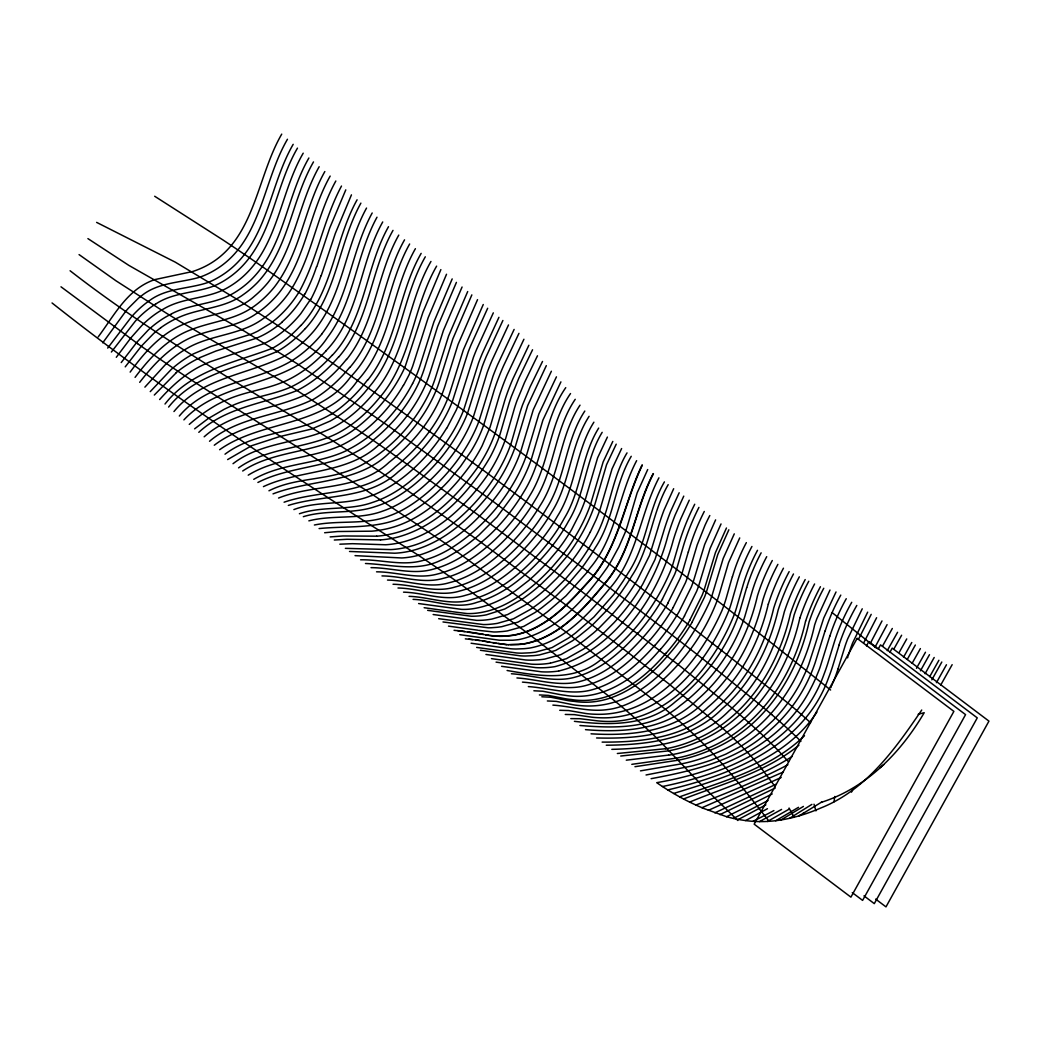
<?xml version="1.0" encoding="UTF-8"?>
<svg xmlns="http://www.w3.org/2000/svg" width="1041" height="1041" viewBox="0 0 1041 1041"><rect width="100%" height="100%" fill="white"/><g stroke="black" fill="none" stroke-linecap="round" stroke-linejoin="round"><path stroke-width="1.5" d="M834.817 796.456L833.984 801.869M688.257 552.016L682.141 572.927A91.413 54.692 -53 0 1 680.059 578.536L667.802 603.181M732.343 576.675L726.267 598.002A131.543 78.713 -53 0 1 723.885 605.407A99.507 59.545 -53 0 1 721.947 610.599C699.448 661.048 655.596 717.041 594.593 714.217A166.963 99.91 -53 0 1 585.693 713.475L568.763 710.561L559.733 710.287M847.582 657.847L847.934 656.676M746.657 587.644L740.177 610.013A132.936 79.545 -53 0 1 738.121 616.363C725.798 649.922 703.573 679.76 675.401 701.712C647.593 726.514 608.842 725.33 574.411 721.335M848.285 655.505L850.172 649.662A109.76 65.674 -53 0 1 852.644 642.896L867.66 612.16M768.258 604.196C759.071 643.572 739.266 680.996 707.932 707.164C678.042 735.532 635.583 738.954 596.584 737.965M839.085 645.147L832.605 666.344A144.478 86.455 -53 0 1 828.61 677.652C804.355 745.772 732.5 774.699 667.775 789.911M837.94 669.155L845.214 645.641A118.284 70.775 -53 0 1 847.634 638.966L862.247 608.803M829.768 636.22L820.152 666.995A123.632 73.976 -53 0 1 819.072 669.949L815.715 678.185A110.424 66.077 -53 0 1 810.757 688.491C781.635 746.423 717.21 772.266 656.741 782.663A402.685 314.018 -74.5 0 0 689.663 802.091A428.541 334.187 -74.5 0 0 703.651 808.415L726.579 816.704A221.993 173.118 -74.5 0 0 745.642 820.568C769.364 823.86 793.567 818.981 815.61 810.145A155.395 121.185 -74.5 0 0 820.633 808.063C866.216 790.028 895.208 749.039 921.714 710.027M825.045 630.989L815.077 662.961A128.681 76.995 -53 0 1 814.023 665.902C805.266 690.391 790.288 712.499 770.691 729.598C738.472 760.385 693.54 770.73 651.106 778.681M799.852 618.003C788.154 670.677 756.482 721.27 705.928 743.925A173.353 103.736 -53 0 1 668.647 755.141M805.604 620.943C793.867 674.36 761.14 725.382 709.611 747.568A181.993 108.902 -53 0 1 675.583 758.29M316.802 266.652L329.75 227.94L345.781 189.865M321.201 275.683L335.319 233.418L351.442 194.862M832.761 683.26L833.438 681.634A136.944 81.94 -53 0 0 837.914 669.155M409.647 243.997C385.612 286.587 385.521 340.55 350.492 377.037C317.999 422.06 255.396 413.641 214.277 445.236M415.398 248.682C391.455 290.712 391.26 343.764 357.623 380.433C325.339 427.721 262.527 419.276 219.638 449.712M421.15 253.379C398.065 293.523 397.207 343.465 367.707 380.108M425.301 256.802C403.7 294.551 401.41 340.368 377.089 376.53A116.019 69.422 -53 0 1 372.275 383.166L364.48 392.717A92.467 55.329 -53 0 1 330.127 421.071L311.662 429.035L285.143 435.32A267.381 159.989 -53 0 0 278.975 436.83L251.61 445.717L227.641 459.575M430.961 261.447C406.836 303.386 406.341 356.009 373.654 393.251C362.19 407.148 348.501 419.497 332.417 427.799C300.602 443.466 262.046 441.267 233.028 463.7M436.621 266.132C412.288 308.24 411.755 361.123 378.833 398.521C367.473 412.379 353.875 424.65 337.961 433.056C306.392 449.1 268.136 446.849 238.558 467.877M398.768 235.097C376.491 274.603 375.385 323.556 346.588 359.522M404.546 239.833C381.487 280.458 380.915 331.363 349.763 367.564M440.864 269.606L422.893 312.339L405.443 365.807A74.653 44.672 -53 0 1 403.153 370.973C391.963 393.563 375.437 413.628 355.241 428.749C322.463 454.214 276.828 448.15 242.696 471M446.524 274.251L428.163 317.739L412.77 365.872A87.197 52.18 -53 0 1 411.156 370.036A77.164 46.181 -53 0 1 408.892 375.189L403.518 385.43M832.306 684.353L831.824 685.446M388.501 226.691C365.3 267.745 365.365 319.925 332.17 355.423M393.004 230.373C370.232 270.673 369.776 321.279 338.728 357.024M452.184 278.91L433.876 321.968L420.252 364.884A108.641 65.01 -53 0 1 416.881 374.253A79.962 47.847 -53 0 1 414.63 379.418L412.639 383.53M456.413 282.384L437.701 326.314L424.845 366.992A116.085 69.461 -53 0 1 421.163 377.415C411.052 401.839 394.084 423.14 373.654 439.77C341.552 468.944 294.681 463.583 257.895 482.464M382.724 221.954C359.457 263.152 359.822 315.839 325.807 351.038M462.074 287.017L443.401 330.531L430.519 371.208A116.163 69.5 -53 0 1 426.875 381.631A81.406 48.706 -53 0 1 424.637 386.797C414.11 409.425 398.078 429.413 378.69 445.08C346.939 474.436 300.498 469.309 263.425 486.628M467.695 291.545L448.619 335.918L436.153 375.411A118.804 71.087 -53 0 1 432.535 385.834C418.118 419.783 392.041 449.439 359.093 466.355A128.798 77.073 -53 0 1 341.071 473.252M471.846 294.889L452.783 339.015L440.317 378.508A120.925 72.363 -53 0 1 436.713 388.944C426.914 413.329 410.349 434.604 390.518 451.664C359.327 483.831 311.74 478.951 273.028 493.876M477.533 299.652L458.053 344.467L445.639 383.882A118.153 70.697 -53 0 1 442.438 393.186C431.56 420.707 412.08 444.234 388.957 462.412C358.585 491.027 314.499 483.649 278.559 498.04M319.158 166.729C298.22 203.75 294.655 249.085 267.797 282.814A66.546 39.818 -53 0 1 254.681 295.995C235.357 313.796 207.771 313.796 184.699 323.751A110.099 65.882 -53 0 0 180.6 325.586C159.312 335.267 143.606 353.537 130.151 372.105M324.831 171.544C304.05 208.369 300.446 253.262 274.304 287.134A67.288 40.261 -53 0 1 257.674 303.608L255.696 305.13A61.9 37.047 -53 0 1 250.087 308.943C232.442 320.094 211.128 321.929 191.999 329.359C167.965 338.013 150.008 357.414 135.07 377.376M330.166 176.085C309.008 213.379 305.872 259.183 278.767 293.211A69.656 41.679 -53 0 1 262.306 309.32A67.535 40.417 -53 0 1 256.919 313.263C240.133 325.234 219.326 328.006 200.132 334.083C174.771 342.008 155.499 361.8 139.702 382.333M335.827 181.004C315.97 216.827 311.714 259.482 288.526 293.484A69.591 41.64 -53 0 1 269.437 313.875A67.04 40.118 -53 0 1 262.813 318.897C240.003 335.605 209.748 334.486 185.897 349.047A80.821 48.354 -53 0 0 164.972 365.066L144.894 387.135M341.487 186.04C323.66 219.339 317.726 257.4 299.873 290.556A65.531 39.207 -53 0 1 296.581 295.813A69.409 41.536 -53 0 1 276.659 318.468A65.557 39.233 -53 0 1 270.244 323.556L258.012 331.012A98.01 58.647 -53 0 1 251.193 334.161L210.92 346.445L193.548 353.81A86.065 51.503 -53 0 0 171.271 369.412L150.242 391.624M308.878 157.998C285.637 198.128 283.946 250.504 247.914 282.775A68.159 40.781 -53 0 1 235.149 292.248A65.414 39.142 -53 0 1 228.825 295.722C210.607 304.427 189.501 304.388 171.531 313.835M313.484 161.915C291.363 200.497 288.773 249.28 257.478 282.514A66.871 40.013 -53 0 1 243.308 294.59C224.153 308.787 199.039 307.954 177.985 317.791A82.161 49.161 -53 0 0 160.665 327.785M357.089 199.794C334.59 240.159 333.159 290.725 300.875 325.573M360.889 203.125C338.52 243.347 337.115 293.588 305.39 328.579M366.536 208.057C344.792 247.42 343.036 295.969 313.718 331.181A80.144 47.951 -53 0 1 284.011 356.347C247.329 374.877 201.759 377.48 173.964 411.546M372.184 212.989C351.064 251.493 348.904 298.39 321.955 333.732M376.998 217.205C356.009 255.513 354.044 302.176 327.486 337.466C293.822 388.709 223.659 377.258 183.893 419.887M303.204 153.183C279.287 194.186 278.09 249.02 238.779 280.159A70.033 41.913 -53 0 1 227.68 287.628A68.511 41.002 -53 0 1 221.095 290.946C202.501 298.806 181.199 298.442 163.567 308.969A70.619 42.252 -53 0 0 141.862 325.482L131.062 337.674L116.293 357.297M483.258 304.506L463.349 349.893L449.322 394.305A94.041 56.266 -53 0 1 448.19 397.428C437.558 424.949 418.144 448.398 395.359 466.81C365.001 495.932 320.784 489.582 284.089 502.204M293.185 144.322C268.981 185.884 267.55 242.137 226.157 272.378A70.853 42.395 -53 0 1 214.55 279.522A68.836 41.185 -53 0 1 207.575 282.605C188.421 289.021 166.56 287.98 149.631 300.485A66.793 39.974 -53 0 0 132.337 315.878M297.466 148.121C273.367 189.41 272.065 245.077 231.557 275.709A70.541 42.213 -53 0 1 220.171 282.996A68.745 41.133 -53 0 1 213.366 286.184C194.446 293.237 172.845 292.456 155.603 304.115M287.459 139.26C262.163 182.526 261.291 243.672 213.496 270.894A78.153 46.767 -53 0 1 198.883 277.466C179.677 282.892 157.959 282.475 141.68 295.657A46.325 27.717 -53 0 0 138.323 298.325L128.264 308.357A90.398 54.093 -53 0 0 125.688 311.35L102.76 342.814M487.669 308.253L471.105 344.766A191.661 114.679 -53 0 0 468.216 351.962L452.627 400.681A80.469 48.146 -53 0 1 450.558 405.847C439.081 431.885 420.304 454.318 398.104 471.937C367.941 500.07 324.714 494.046 288.344 505.419M831.343 686.526L830.848 687.62M493.317 312.847L476.778 349.008A188.278 112.662 -53 0 0 473.434 357.349L458.313 404.897A78.856 47.183 -53 0 1 456.257 410.063L446.693 428.45M858.747 638.758L871.2 614.359M853.334 788.453L851.46 792.162M281.734 134.12C255.448 179.195 254.733 245.559 200.171 268.708A86.234 51.595 -53 0 1 192.533 271.545L154.549 279.652A71.282 42.655 -53 0 0 150.516 281.239C126.013 291.636 113.352 316.659 98.205 336.881M498.925 317.323L482.412 353.224A186.209 111.426 -53 0 0 478.6 362.736L463.948 409.1A80.079 47.912 -53 0 1 461.918 414.266C450.623 440.122 432.47 462.698 410.883 480.708C399.419 490.155 386.445 497.949 372.262 502.517C348.748 510.936 322.957 505.679 299.405 513.747M502.894 320.472L486.381 356.191A185.688 111.114 -53 0 0 482.126 366.887L467.916 412.067A80.834 48.367 -53 0 1 465.913 417.233C454.709 443.063 436.726 465.691 415.242 483.766C403.374 493.564 390.089 502.009 375.294 506.59C352.014 514.527 326.718 509.465 303.321 516.687M508.502 324.948L492.016 360.407A184.361 110.32 -53 0 0 487.292 372.262L473.551 416.27A81.953 49.031 -53 0 1 471.56 421.423C460.499 447.227 442.737 469.933 421.423 488.099C409.816 497.793 396.946 506.316 382.528 511.17C358.846 519.94 333.003 514.644 308.852 520.851M863.848 642.557L876.613 617.716M514.124 329.424L497.65 364.623A182.058 108.941 -53 0 0 492.913 376.465L479.185 420.46A84.243 50.41 -53 0 1 477.22 425.639C466.355 451.443 448.71 474.162 427.604 492.432C416.257 502.022 403.791 510.637 389.724 515.724C365.664 525.315 339.236 519.888 314.382 525.015M518.952 333.354L503.519 365.911A176.241 105.453 -53 0 0 499.563 375.32L498.639 377.688A199.833 119.572 -53 0 0 494.41 389.516L483.766 424.845A86.429 51.712 -53 0 1 480.708 432.705A90.931 54.405 -53 0 1 470.987 451.3L460.603 466.355L449.387 480.031A107.223 64.165 -53 0 1 444.13 485.64L436.765 492.744A122.057 73.039 -53 0 1 415.177 509.609M523.922 339.249L507.175 374.799A181.03 108.316 -53 0 0 499.186 396.244L490.038 427.239L482.113 445.847A100.847 60.339 -53 0 1 471.261 463.974C449.569 494.332 420.03 523.116 381.943 529.83A166.3 99.507 -53 0 1 371.663 531.183L337.57 531.522L324.636 532.745M528.854 345.261L512.849 379.002A167.341 100.131 -53 0 0 504.781 400.434L495.698 431.455A96.982 58.036 -53 0 1 491.729 441.8A99.442 59.506 -53 0 1 483.388 458.248A97.49 58.335 -53 0 1 477.077 468.216C455.555 498.288 426.602 526.98 389.074 534.436A156.124 93.417 -53 0 1 376.712 536.206M532.55 349.763L518.899 378.091L511.391 396.439A147.484 88.251 -53 0 0 508.984 403.57L499.94 434.604A101.12 60.508 -53 0 1 489.999 457.35C469.361 492.731 438.43 525.913 397.831 537.065A149.839 89.656 -53 0 1 380.538 539.915M870.146 643.676L882 620.943M537.481 355.775L524.495 382.528L517 400.642A132.077 79.025 -53 0 0 514.592 407.773L505.601 438.808A102.317 61.224 -53 0 1 503.337 445.014A103.449 61.9 -53 0 1 493.395 465.626A100.261 59.988 -53 0 1 487.162 475.633C466.81 504.664 439.523 531.665 404.598 541.554A142.344 85.18 -53 0 1 385.677 544.768L352.405 543.688L339.847 544.196M874.961 647.32L887.075 624.639M542.517 361.448L530.077 386.914L522.595 404.832A121.576 72.753 -53 0 0 520.188 411.963L511.235 443.011A102.525 61.354 -53 0 1 507.253 453.355L505.405 457.506A112.454 67.288 -53 0 1 467.969 510.025C451.885 525.718 433.329 539.967 411.364 546.057A135.89 81.315 -53 0 1 390.843 549.596L345.378 548.347M546.317 365.638L527.67 405.6L515.451 446.16A104.738 62.668 -53 0 1 511.469 456.505A107.796 64.503 -53 0 1 495.802 484.989L490.22 492.757A128.837 77.086 -53 0 1 485.744 498.483C467.292 520.604 444.364 540.695 416.426 549.414A131.804 78.869 -53 0 1 394.695 553.213L349.516 551.47M590.195 532.25L596.051 519.849A109.799 65.7 -53 0 0 600.241 508.763L612.043 468.918L621.62 448.541M551.379 371.234L533.265 409.79L521.086 450.35A108.29 64.802 -53 0 1 508.945 477.181A104.881 62.759 -53 0 1 502.816 487.214C482.621 516.922 454.969 544.027 419.991 554.879A127.275 76.149 -53 0 1 401.761 557.963L355.046 555.634M689.246 500.187L680.58 519.277A214.888 128.577 -53 0 0 677.782 526.655L675.362 533.604A180.731 108.147 -53 0 0 673.176 540.526C658.237 596.363 617.794 656.611 558.679 671.029M556.441 376.842L538.861 413.98L526.72 454.553A110.997 66.416 -53 0 1 518.952 473.2C504.182 502.595 481.632 528.047 454.214 546.213A104.673 62.629 -53 0 1 424.181 560.11C403.27 566.629 381.748 559.433 360.576 559.798M683.755 496.128L675.088 515.126A192.182 114.991 -53 0 0 667.736 536.388C653.332 591.561 612.615 651.263 554.957 666.63A149.292 89.331 -53 0 1 535.647 667.606L496.063 662.128M679.174 492.757L670.508 511.678A188.538 112.818 -53 0 0 663.208 532.927L655.049 559.433L642.778 584.079A135.642 81.159 -53 0 1 614.021 622.7L604.977 631.77A120.431 72.063 -53 0 1 583.168 649.259L566.369 658.706L550.338 663.195M715.609 519.875L704.692 544.391L693.332 581.49A92.74 55.498 -53 0 1 691.263 587.098L679.018 611.757A130.737 78.231 -53 0 1 655.453 644.808M673.67 488.71L663.963 510.22A187.328 112.09 -53 0 0 657.769 528.776L649.61 555.295L637.339 579.928A146.195 87.483 -53 0 1 632.368 587.957L629.753 591.913A131.947 78.947 -53 0 1 610.234 616.584L599.486 627.606A113.911 68.159 -53 0 1 593.435 633.058L584.834 639.994A133.248 79.741 -53 0 1 577.69 645.121L561.008 654.581L544.82 659.083A162.747 97.386 -53 0 1 538.926 659.799L533.018 660.15A143.58 85.922 -53 0 1 525.51 659.968L485.939 654.464M560.917 381.878L542.921 420.07L531.079 460.096A109.943 65.778 -53 0 1 522.582 479.667L520.773 483.076A103.501 61.94 -53 0 1 515.516 492.042L496.934 517.13L478.899 535.126A140.834 84.269 -53 0 1 459.198 550.142L446.927 557.403A91.673 54.861 -53 0 1 440.72 560.318C416.921 572.056 390.427 564.495 365.469 563.493M668.179 484.651C651.549 513.265 650.339 548.021 631.9 575.79A147.328 88.16 -53 0 1 626.929 583.806L621.62 591.665A118.531 70.931 -53 0 1 615.869 599.356L609.701 606.864A150.359 89.968 -53 0 1 604.756 612.433L593.969 623.442A113.144 67.704 -53 0 1 587.931 628.881L579.33 635.817A141.082 84.412 -53 0 1 572.199 640.957L555.634 650.456L539.29 654.958A171.258 102.473 -53 0 1 533.369 655.661L525.549 656.012A138.765 83.033 -53 0 1 519.98 655.791L480.408 650.274M721.036 523.935L710.066 548.503L698.745 585.628A93.456 55.928 -53 0 1 696.676 591.236L684.431 615.895M882.521 646.149L892.319 628.465M664.418 481.879C647.749 510.441 646.656 545.224 628.165 572.94A148.173 88.667 -53 0 1 623.208 580.969L617.886 588.829A114.757 68.667 -53 0 1 613.63 594.593L593.864 617.04L575.569 632.954A147.262 88.121 -53 0 1 568.438 638.107L551.951 647.632L535.503 652.147A177.438 106.182 -53 0 1 529.57 652.824L521.762 653.175A136.384 81.614 -53 0 1 516.193 652.928L476.635 647.411M726.462 527.995L715.44 552.615L704.171 589.766A94.276 56.409 -53 0 1 702.089 595.387L689.858 620.033M739.722 537.924L728.557 562.647L719.383 593.851A106.013 63.436 -53 0 1 717.015 600.943C702.857 638.016 677.509 670.885 645.303 694.074A93.404 55.889 -53 0 1 617.951 707.451L613.787 708.531A84.972 50.84 -53 0 1 607.775 709.533C589.193 712.304 571.158 706.279 552.888 705.121M642.037 465.015C623.299 504.221 618.133 550.585 586.786 583.337C566.798 605.589 543.61 629.896 512.875 635.166A196.84 117.789 -53 0 1 508.112 635.726L502.595 636.103A136.957 81.953 -53 0 1 499.316 636.155L494.098 635.921M642.284 465.21C623.546 504.43 618.367 550.767 587.033 583.52C567.046 605.771 543.857 630.104 513.122 635.361A199.065 119.116 -53 0 1 508.372 635.921L502.842 636.298A135.837 81.289 -53 0 1 499.563 636.35L490.389 635.504M658.927 477.832C640.072 513.76 637.391 556.974 609.649 588.516C588.855 614.099 563.793 641.711 529.973 648.023A187.653 112.285 -53 0 1 524.026 648.686L516.219 649.011A132.949 79.545 -53 0 1 510.663 648.764L471.105 643.234M728.856 529.791L717.796 554.424L706.54 591.587A94.796 56.721 -53 0 1 704.471 597.209L692.239 621.854M636.637 460.656C618.393 495.152 616.194 536.857 590.325 567.761A104.803 62.707 -53 0 1 586.018 573.513L565.966 595.868L547.501 611.744A151.674 90.762 -53 0 1 540.331 616.884L523.766 626.383L507.344 630.911A180.483 108.004 -53 0 1 502.621 631.51L497.077 631.926A129.865 77.698 -53 0 1 493.785 631.991L479.029 630.404M653.188 473.59C634.307 509.465 631.744 552.693 603.962 584.183C583.038 609.662 558.054 637.482 524.183 643.728A198.766 118.934 -53 0 1 518.223 644.366L510.428 644.665M653.436 473.772C634.568 509.661 631.991 552.875 604.209 584.365C583.298 609.857 558.301 637.678 524.443 643.911A198.232 118.622 -53 0 1 518.483 644.548L508.542 644.626M734.282 533.851L723.17 558.523L711.953 595.725A95.98 57.437 -53 0 1 709.884 601.347C686.826 651.679 642.193 711.68 579.967 705.564A156.059 93.378 -53 0 1 572.979 704.744L556.31 701.374L547.358 700.957M887.244 650.664L897.563 632.29M631.236 456.296C614.359 484.82 613.891 519.953 595.244 547.748A130.281 77.958 -53 0 1 590.299 555.79L584.938 563.623A106.091 63.488 -53 0 1 580.618 569.388L569.544 582.387L556.805 595.257A116.41 69.656 -53 0 1 550.676 600.683L541.971 607.593A139.39 83.41 -53 0 1 534.749 612.707L517.963 622.128L501.814 626.656A164.4 98.374 -53 0 1 497.117 627.294L491.56 627.736A125.922 75.342 -53 0 1 488.255 627.814L442.998 621.958M866.476 645.901L868.832 641.646L965.567 714.633L862.599 900.387L852.28 892.605M878.162 649.142L880.517 644.886L977.265 717.874L874.297 903.64L863.978 895.846M889.86 652.395L892.215 648.14L988.95 721.127L885.982 906.88L875.663 899.099M647.697 469.556L637.144 492.887L627.489 525.614A96.8 57.932 -53 0 1 625.055 532.719L618.835 546.98L611.262 560.891A147.406 88.199 -53 0 1 607.046 567.709C585.328 598.432 557.39 631.471 518.938 639.577A201.108 120.34 -53 0 1 512.666 640.228L499.355 640.228L459.81 634.672M829.989 590.026L816.899 618.562A182.917 109.448 -53 0 0 814.622 625.016C802.897 678.12 770.952 728.882 719.799 751.368A188.772 112.962 -53 0 1 715.362 753.307A217.751 130.294 -53 0 1 682.154 763.73L640.488 770.861M627.02 452.887C610.651 480.031 610.156 513.447 593.383 540.474A125.441 75.056 -53 0 1 586.109 552.563L583.481 556.519A109.539 65.544 -53 0 1 576.415 566.161L565.315 579.16L552.55 592.017A124.764 74.653 -53 0 1 530.389 609.414L513.421 618.809L497.494 623.338A153.938 92.115 -53 0 1 492.822 624.001L490.012 624.288A124.165 74.288 -53 0 1 483.362 624.561L438.677 618.692M836.027 591.965L823.756 618.016L808.714 664.392A113.651 68.003 -53 0 1 805.851 671.536L801.401 681.022A98.414 58.882 -53 0 1 772.903 720.632L761.218 731.446A119.234 71.348 -53 0 1 740.606 746.397L725.876 754.139L711.289 760.06A280.901 168.082 -53 0 1 690.938 766.189L646.045 774.985M901.61 635.231L894.896 647.19A143.177 85.674 -53 0 0 893.868 648.907M899.359 652.108L906.75 638.927M903.536 657.222L911.786 642.492M907.218 659.513L915.351 645.017M912.163 663.26L920.387 648.595M916.47 668.283L925.475 652.226M920.439 670.82L929.496 654.672M925.085 673.735L934.193 657.483M929.717 676.65L938.891 660.28M931.825 679.825L941.806 662.024M936.419 682.675L946.464 664.757M940.674 685.134L952.151 664.678M616.22 444.169L606.565 464.676L594.814 504.612A114.25 68.368 -53 0 1 592.303 511.56A113.976 68.199 -53 0 1 565.653 557.911L556.141 569.089A148.473 88.849 -53 0 1 550.897 574.684L541.632 583.715A119.637 71.582 -53 0 1 522.114 599.2L504.703 609.037L486.433 614.828A120.366 72.024 -53 0 1 471.157 616.22L427.63 610.351M612.811 441.423L603.116 461.996L590.416 504.82A116.657 69.799 -53 0 1 579.238 529.609A111.673 66.819 -53 0 1 562.231 555.295L552.732 566.473A137.893 82.512 -53 0 1 536.284 582.817C520.955 596.246 503.232 608.152 482.946 612.147A117.191 70.124 -53 0 1 467.11 613.565L452.601 611.744M662.388 599.043L674.646 574.398A90.801 54.34 -53 0 0 676.728 568.789L682.844 547.878A167.328 100.118 -53 0 1 698.914 507.409M673.228 607.332L685.472 582.687A92.089 55.108 -53 0 0 687.554 577.065L697.21 544.898L705.017 525.302A132.623 79.363 -53 0 1 709.806 515.529M607.41 437.064L597.638 457.767L584.99 500.669A120.353 72.011 -53 0 1 580.006 513.109L571.587 529.557A109.995 65.817 -53 0 1 556.844 551.144L548.958 560.526A136.618 81.758 -53 0 1 528.646 580.553L515.334 590.846A103.28 61.796 -53 0 1 510.116 594.255M310.595 299.353L300.771 313.666A76.11 45.544 -53 0 1 263.763 343.699L210.074 361.8A168.551 100.847 -53 0 0 204.999 364.064C187.172 371.884 172.52 385.183 159.65 399.536M602.166 432.34C585.354 459.758 585.302 493.824 568.425 521.346C559.121 538.483 546.798 553.851 532.875 567.462C517.13 582.856 498.626 596.207 477.207 602.271C455.958 609.974 434.448 600.097 413.082 599.369M598.679 428.072C581.372 455.763 581.399 490.376 564.3 518.288C554.97 535.399 542.66 550.78 528.75 564.391C513.005 579.785 494.475 593.123 473.056 599.135C451.846 606.708 430.388 596.987 409.061 596.337M593.89 422.191C575.608 450.974 575.829 487.227 557.508 516.115C548.034 532.758 535.881 547.813 522.127 561.086C506.199 576.415 487.422 589.596 465.795 595.231C445.093 601.945 424.299 592.615 403.531 592.16M589.102 416.322C570.169 445.496 570.442 482.477 551.834 511.899C542.309 528.516 530.194 543.61 516.401 556.87C500.461 572.121 481.723 585.341 460.096 590.911C439.458 597.456 418.716 588.373 398 587.996M584.808 411.052C565.302 440.59 565.601 478.209 546.733 508.125C537.169 524.716 525.093 539.85 511.261 553.07C495.308 568.269 476.609 581.529 454.982 587.02C434.409 593.448 413.706 584.561 393.043 584.261M565.744 387.655C543.923 418.911 544.04 459.224 524.144 491.352C514.579 507.488 502.946 522.478 489.27 535.334C473.135 550.129 454.735 563.584 433.264 569.167C412.678 575.218 391.754 567.657 371.012 567.657M570.52 393.537C549.258 424.338 549.466 464 529.817 495.568C520.071 512.068 508.125 527.345 494.163 540.487C478.04 555.387 459.367 568.607 437.78 573.929C417.467 579.707 396.959 571.86 376.543 571.821M575.231 399.302C554.528 429.686 554.788 468.684 535.386 499.706C525.705 516.232 513.72 531.457 499.81 544.638C483.805 559.707 465.145 572.966 443.505 578.275C423.075 584.326 402.49 576.05 381.982 575.92M580.019 405.17C559.564 435.815 560.058 475.086 539.889 505.939C530.429 521.684 518.86 536.193 505.536 548.854C489.556 563.975 470.922 577.287 449.283 582.7C428.775 588.972 408.111 580.331 387.512 580.084M816.951 712.057C785.031 760.464 725.85 777.302 673.644 793.463M107.691 348.084L132.272 315.813M111.374 352.027L135.421 321.044A68.394 40.924 -53 0 1 155.59 304.05M121.224 362.567L136.813 342.294L148.329 329.945A74.041 44.295 -53 0 1 171.518 313.953M125.232 366.848L141.472 346.041L153.587 333.562A63.293 37.879 -53 0 1 158.18 329.724L160.678 327.837M154.302 395.046L176.215 372.795M649.597 640.28C632.681 659.578 612.485 677.886 587.293 685.095C565.757 691.601 543.949 683.534 522.452 682.128M655.362 644.704C638.471 664.002 618.263 682.245 593.11 689.48C571.613 695.935 549.791 688.049 528.36 686.592M660.749 648.829C637.456 676.806 603.077 702.037 564.703 695.232A185.819 111.192 -53 0 1 559.538 694.477L542.803 691.237L533.877 690.769M666.149 652.967C643.039 680.658 609.167 705.733 571.119 699.487A171.01 102.33 -53 0 1 565.055 698.68L548.334 695.388L539.407 694.946M638.003 632.928C620.983 652.056 600.644 670.261 575.387 677.066C554.072 683.26 532.654 675.036 511.404 673.761M165.012 404.025C191.232 370.31 234.212 362.815 271.636 348.566M168.616 407.057C195.487 373.212 239.508 367.707 276.633 351.702M804.498 735.74C770.366 768.857 723.04 781.218 679.617 796.846M179.312 416.036C208.057 381.826 255.279 382.281 291.389 360.993A82.343 49.278 -53 0 0 322.033 333.81M883.692 764.693L879.931 767.777M194.615 428.84L208.031 418.677L224.101 409.334A138.024 82.59 -53 0 1 230.985 406.133C250.191 397.311 271.701 395.489 290.986 386.966A96.397 57.684 -53 0 0 332.066 355.293M198.805 432.327C225.975 407.109 263.854 403.713 296.815 390.635A95.212 56.969 -53 0 0 338.598 356.894M204.166 436.804C232.221 411.715 271.259 409.972 304.271 395.346A93.963 56.227 -53 0 0 346.432 359.379M798.928 745.2C765.538 772.474 723.027 783.782 683.547 798.967M209.527 441.267C238.701 416.608 278.546 416.023 311.714 400.043M792.175 756.404C760.659 777.041 724.198 787.816 689.663 802.077M789.833 818.161L811.889 804.381M415.177 509.596C387.369 530.546 351.351 525.289 319.093 528.568M780.971 819.983L803.418 806.424M821.804 801.986L799.15 815.832M225.012 454.188C256.294 430.688 297.973 433.785 330.856 414.279M799.982 815.337L801.102 814.648M802.702 813.685L803.561 813.164M798.512 807.322L775.675 820.776M789.182 809.117L767.438 821.479M781.583 809.417L759.54 821.596M745.642 820.581L767.464 808.701M787.894 764.771C758.264 780.399 727.112 793.099 695.882 805.018M773.892 810.562L772.89 811.108A169.319 101.315 -53 0 1 768.752 813.32L753.072 821.31M248.226 475.164C276.19 457.871 310.348 458.717 339.991 445.925A99.637 59.623 -53 0 0 403.335 385.365M738.433 819.449L765.877 804.862M733.45 818.434L768.037 800.516M253.757 479.341C282.41 462.594 317.271 464.689 346.848 450.454M726.579 816.704L772.201 793.945M783.313 771.993L701.998 807.712M719.878 814.635L775.22 788.037M781.192 777.445L708.374 810.353M714.829 812.852L776.079 784.25M199.885 357.61L215.916 351.038L257.439 337.896M268.955 490.792C291.415 479.354 317.258 480.083 341.071 473.291M711.693 749.65C764.055 727.672 797.146 676.077 809.026 622.115A148.199 88.68 -53 0 1 823.756 588.269M821.18 802.377C866.216 788.193 900.777 752.669 924.2 712.708L918.188 714.269M371.936 495.347C347.082 506.082 318.949 500.044 293.874 509.583M662.453 786.515C728.999 773.021 799.54 742.845 824.108 673.982A149.774 89.617 -53 0 0 827.647 663.859L834.518 641.451A143.541 85.896 -53 0 1 851.733 602.297M677.717 760.268L634.958 766.697M675.609 758.225L631.809 764.341M665.563 748.713L617.352 753.502M668.66 755.089L626.279 760.177M330.166 536.909L342.957 535.972L376.725 536.18M334.304 540.019L346.991 539.29L380.538 539.889M620.735 756.026L667.945 750.938A167.393 100.157 -53 0 0 701.868 740.047C751.836 717.639 782.272 666.839 794.101 615.049A153.717 91.972 -53 0 1 808.766 581.242M611.822 749.351C653.488 748.388 698.381 742.155 728.986 710.847C758.264 685.355 775.129 649.037 784.289 611.913A155.096 92.805 -53 0 1 799.332 576.818M606.278 745.213C647.411 744.94 691.797 739.578 722.207 708.739C751.394 683.26 769.286 647.411 778.134 610.117A153.886 92.076 -53 0 1 793.476 573.968M602.127 742.103C643.078 742.389 687.385 737.496 717.665 706.696C746.748 681.178 764.966 645.511 773.71 608.178A151.778 90.814 -53 0 1 789.143 571.626M591.041 733.814C630.404 736.143 673.28 732.291 703.052 703.156C734.009 676.728 753.71 639.369 762.858 600.058A143.19 85.674 -53 0 1 777.887 564.365M585.484 729.65C625.862 732.981 667.684 729.65 698.03 699.097C728.674 672.408 748.349 635.192 757.445 595.907A139.611 83.54 -53 0 1 772.292 560.513M579.941 725.486C614.151 728.258 652.069 729.507 680.046 705.681C708.804 684.21 731.055 654.099 743.482 620.488A120.392 72.037 -53 0 0 744.888 616.246L752.044 591.782A136.124 81.445 -53 0 1 766.71 556.675M570.793 718.615L579.915 718.706L597.287 720.84A194.133 116.163 -53 0 0 601.737 721.205C665.615 725.785 713.358 667.658 734.608 613.67A132.871 79.506 -53 0 0 736.664 607.319L743.131 584.938A130.867 78.309 -53 0 1 757.497 550.312M565.263 714.451L574.333 714.633L591.483 717.145A176.892 105.844 -53 0 0 598.627 717.73C661.842 721.023 707.958 662.753 729.247 609.545A134.836 80.677 -53 0 0 731.615 602.14L737.731 580.813A127.887 76.527 -53 0 1 751.927 546.473M541.827 696.78L550.767 697.223L567.475 700.528A168.434 100.782 -53 0 0 574.437 701.4C612.186 707.203 645.563 682.18 668.517 654.789A131.166 78.478 -53 0 0 692.343 621.893M516.935 677.951C538.444 679.331 560.266 687.515 581.815 680.957C606.63 673.904 626.643 655.999 643.39 637.053A132.298 79.168 -53 0 0 667.945 603.233M507.097 670.495C538.939 675.947 574.32 682.375 601.516 659.161C632.16 637.131 655.752 605.784 670.43 571.171A91.335 54.653 -53 0 0 672.499 565.549L678.615 544.651A173.079 103.566 -53 0 1 694.724 504.247M501.58 666.318L541.164 671.783A148.863 89.071 -53 0 0 558.679 671.042M491.456 658.641L531.027 664.132A150.646 90.138 -53 0 0 550.351 663.182M418.612 603.546L461.579 609.375A110.671 66.221 -53 0 0 510.129 594.385M508.789 644.821L497.962 643.468M424.142 607.71L451.599 611.561M433.16 614.515L476.7 620.371A126.742 75.837 -53 0 0 491.977 619.044L507.618 614.541L524.807 605.263A121.628 72.779 -53 0 0 547.085 587.866L556.323 578.822A153.027 91.569 -53 0 0 561.554 573.227L571.028 562.023A115.226 68.953 -53 0 0 590.143 532.237M448.515 626.135L478.027 630.234M465.34 638.862L472.64 639.629M454.045 630.312L464.806 631.497M506.915 644.73L496.258 643.182M468.879 639.109L479.55 640.501M457.585 630.573L483.818 634.568M493.109 635.986L486.759 634.945M475.854 639.851L489.738 642.154M467.995 631.77L483.571 634.372M489.426 635.517L485.561 634.737M482.712 640.827L494.813 643.065M485.809 634.919L484.559 634.555M496.505 643.377L492.861 642.57M96.618 222.384L175.2 262.111L237.908 299.821A554.684 102.031 29 0 1 279.964 326.991C454.865 446.108 624.899 572.576 790.08 704.796A488.697 89.89 29 0 1 810.588 722.753M154.68 196.255L223.099 240.042A626.747 115.291 29 0 1 258.806 264.193C453.303 400.733 645.225 541.307 830.614 690.014M70.098 270.751C149.683 332.73 237.348 382.763 323.413 434.956A399.093 73.417 29 0 1 336.373 443.141L361.487 459.406A558.809 102.799 29 0 1 401.735 486.472L480.916 542.244L568.763 607.124L668.27 683.39L720.984 726.865M137.568 343.608L61.003 286.809M87.912 238.61L128.837 265.377L244.284 331.116L296.88 363.543L387.434 425.301L492.94 501.346C586.851 571.015 681.738 639.603 771.654 714.451M79.064 254.59L115.954 280.771L166.508 313.263A287.837 52.948 29 0 0 179.872 321.396L280.315 380.251A263.867 48.537 29 0 1 293.731 388.384L356.556 429.113A708.869 130.398 29 0 1 387.981 450.623L476.752 513.955L578.236 588.907L678.914 665.16L733.554 709.285A742.077 136.501 29 0 1 741.752 716.351L757.236 730.144A418.599 77.008 29 0 1 764.393 736.833L773.255 745.486A480.851 88.446 29 0 1 779.384 751.771L788.492 761.739M52.05 302.97C168.121 394.864 292.105 475.737 417.259 554.541A506.538 93.183 29 0 1 456.765 581.425L528.073 633.462L612.017 698.68A481.306 88.537 29 0 1 639.877 722.441L652.082 733.632A404.35 74.379 29 0 1 658.823 740.138L704.093 787.53L737.861 820.503M832.136 612.589L876.314 648.036M687.919 728.934C718.316 756.495 743.768 788.831 768.909 821.089M758.759 764.901L774.985 786.397M789.065 808.037L794.218 817.367M814.01 804.212L815.936 810.874M771.485 714.386A379.497 69.812 29 0 1 800.893 741.361M721.153 726.93A410.74 75.551 29 0 1 758.59 764.823M137.477 343.582A446.576 82.148 29 0 0 209.957 392.002L365.964 490.194L442.75 541.632A550.494 101.263 29 0 1 454.11 549.596L566.564 632.447L663.624 707.828A387.382 71.256 29 0 1 687.932 728.947M300.771 325.443A77.594 46.429 -53 0 1 271.649 348.67M320.992 275.709A119.39 71.439 -53 0 1 310.843 299.405M176.163 372.626A93.963 56.227 -53 0 1 199.872 357.779M282.189 322.137A77.489 46.364 -53 0 1 257.452 337.739M282.111 321.942A69.513 41.601 -53 0 0 302.879 297.049A66.416 39.74 -53 0 0 304.766 293.913M316.529 266.691A122.656 73.391 -53 0 1 305 293.965M305.325 328.501A78.478 46.962 -53 0 1 276.633 351.767M189.267 424.403A125.779 75.264 -53 0 1 216.918 404.702L219.091 403.57A109.305 65.401 -53 0 1 225.324 400.512C243.724 391.858 264.349 389.907 283.048 382.086A95.824 57.346 -53 0 0 325.859 351.116M349.594 367.408A92.662 55.446 -53 0 1 311.727 400.304M367.512 379.965A95.486 57.138 -53 0 1 330.895 414.591M412.561 383.517A100.144 59.923 -53 0 1 346.861 450.206M446.472 428.371A111.999 67.014 -53 0 1 371.91 495.62M673.332 607.358A130.789 78.27 -53 0 1 649.701 640.397M688.335 552.003A161.446 96.605 -53 0 1 704.276 511.456M662.505 599.082A131.895 78.921 -53 0 1 638.12 633.058M689.975 620.072A131.101 78.439 -53 0 1 666.227 653.058M684.549 615.934A130.711 78.218 -53 0 1 660.853 648.933M732.474 576.649A124.894 74.731 -53 0 1 746.345 542.621M746.748 587.631A132.91 79.532 -53 0 1 761.14 552.823M768.31 604.183A146.989 87.951 -53 0 1 783.457 568.191M665.537 748.791A159.793 95.616 -53 0 0 699.344 737.77C748.57 715.128 778.733 665.03 790.431 613.709A154.706 92.571 -53 0 1 805.187 579.564M805.695 620.943A150.633 90.138 -53 0 1 820.425 586.708M799.917 617.99A152.441 91.218 -53 0 1 814.596 583.975M711.693 749.598A191.427 114.536 -53 0 1 677.704 760.32M829.846 636.207A140.808 84.256 -53 0 1 846.255 598.705M825.162 630.976A138.596 82.929 -53 0 1 840.777 595.101M838.968 645.16A145.402 87.002 -53 0 1 856.808 605.433M857.133 638.393L754.178 824.16L850.913 897.147L953.881 711.38L857.133 638.393"/></g></svg>
